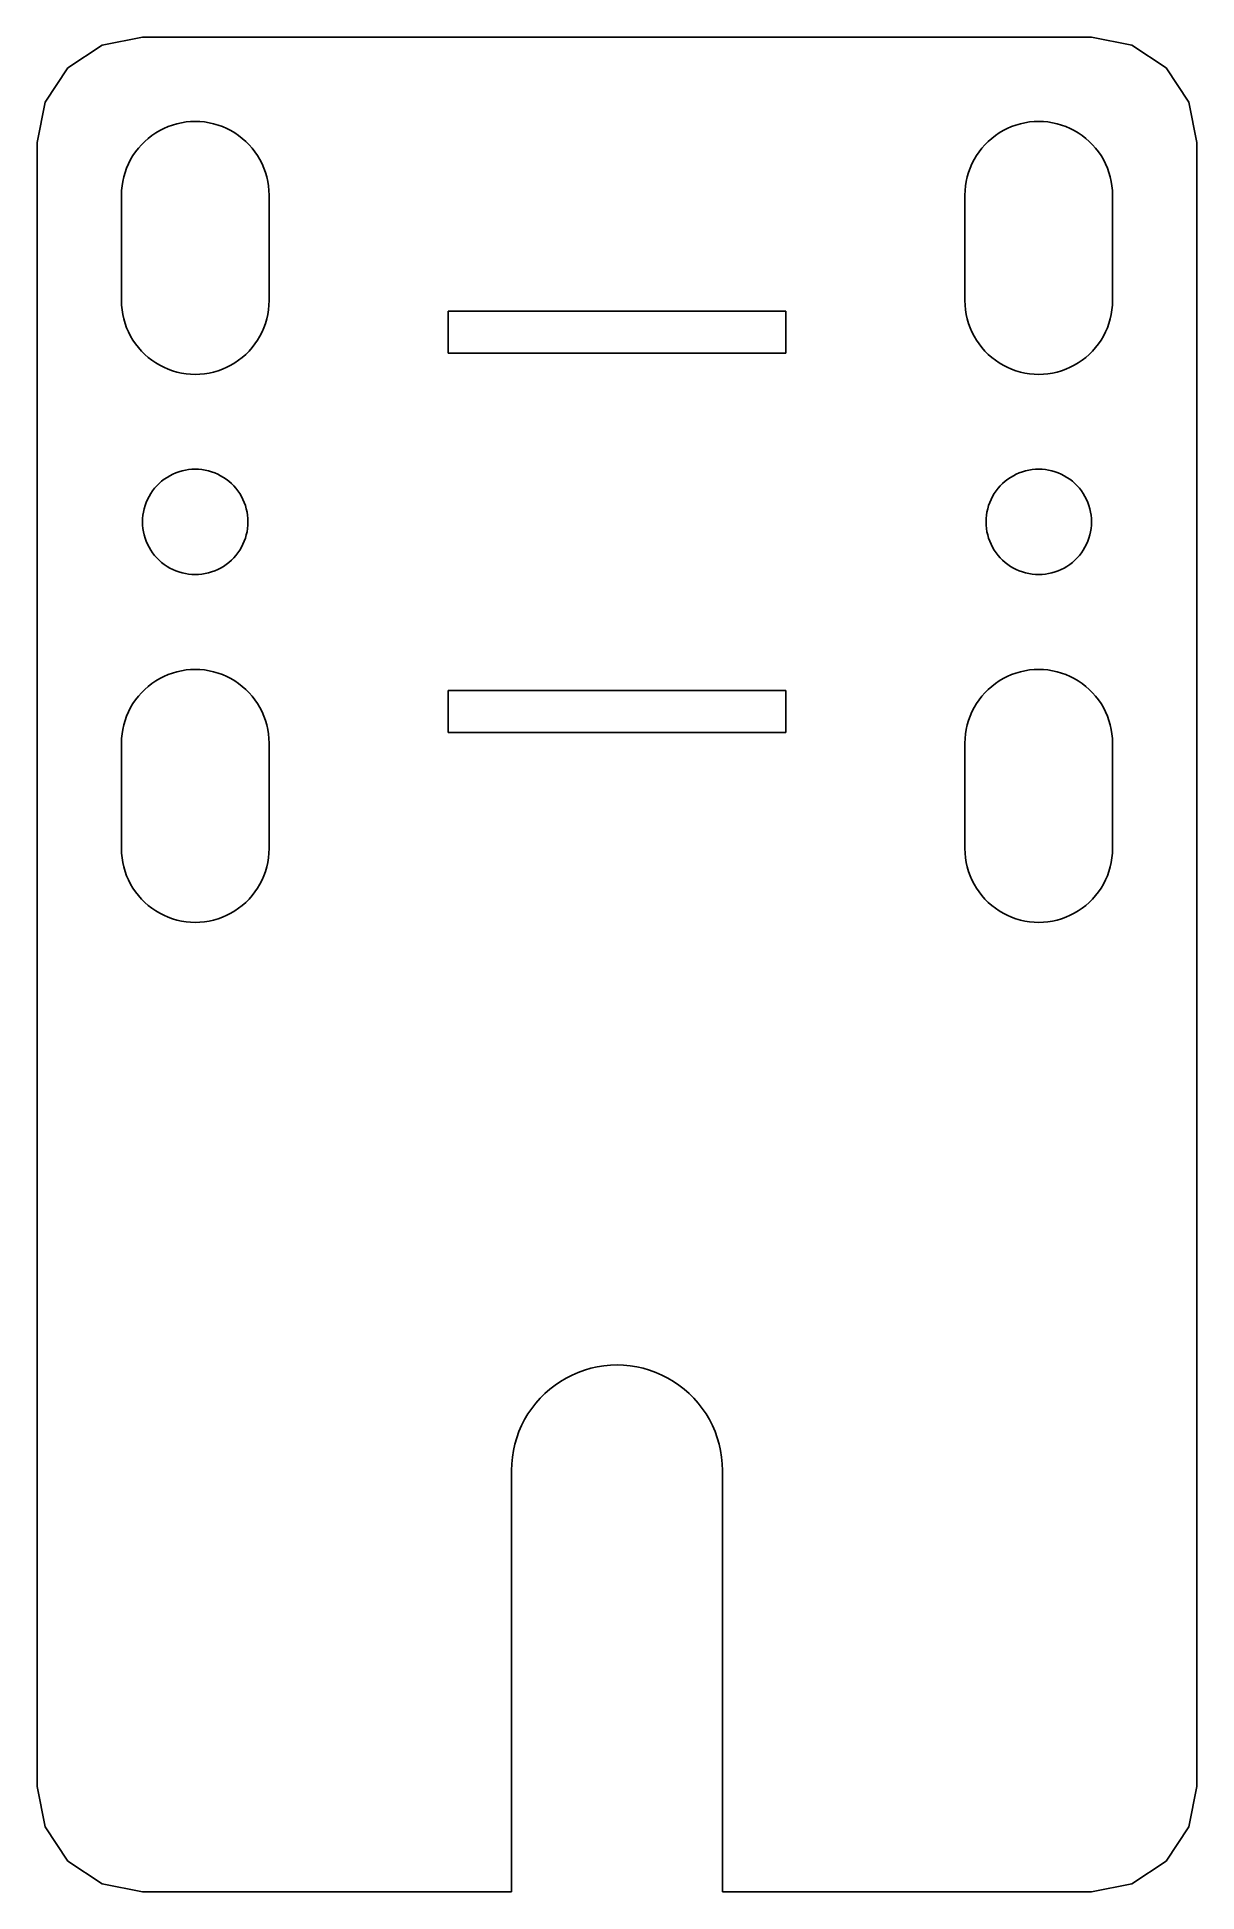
# Model space of a CAD drawing. Header units: metres. Extents: x -27.5 to 27.5, y -44 to 44.
import ezdxf

# ---------------------------------------------------------------- set-up
doc = ezdxf.new("R2010")
doc.units = ezdxf.units.M

msp = doc.modelspace()

# ---------------------------------------------------------------- linework, layer by layer
for p, q in [((-22.5, 44), (-24.4134, 43.6194)), ((22.5, 44), (-22.5, 44)), ((24.4134, 43.6194), (22.5, 44)), ((-24.4134, 43.6194), (-26.0355, 42.5355)), ((26.0355, 42.5355), (24.4134, 43.6194)), ((-26.0355, 42.5355), (-27.1194, 40.9134)), ((27.1194, 40.9134), (26.0355, 42.5355)), ((-27.1194, 40.9134), (-27.5, 39)), ((27.5, 39), (27.1194, 40.9134)), ((-21.6861, 39.5671), (-21.4902, 39.6669)), ((-21.4902, 39.6669), (-21.2884, 39.7542)), ((-21.2884, 39.7542), (-21.0816, 39.8287)), ((-21.0816, 39.8287), (-20.8704, 39.89)), ((-20.8704, 39.89), (-20.6558, 39.938)), ((-20.6558, 39.938), (-20.4387, 39.9724)), ((-20.4387, 39.9724), (-20.2198, 39.9931)), ((-20.2198, 39.9931), (-20, 40)), ((-20, 40), (-19.7802, 39.9931)), ((-19.7802, 39.9931), (-19.5613, 39.9724)), ((-19.5613, 39.9724), (-19.3442, 39.938)), ((-19.3442, 39.938), (-19.1296, 39.89)), ((-19.1296, 39.89), (-18.9184, 39.8287)), ((-18.9184, 39.8287), (-18.7116, 39.7542)), ((-18.7116, 39.7542), (-18.5098, 39.6669)), ((-18.5098, 39.6669), (-18.3139, 39.5671)), ((18.3139, 39.5671), (18.5098, 39.6669)), ((18.5098, 39.6669), (18.7116, 39.7542)), ((18.7116, 39.7542), (18.9184, 39.8287)), ((18.9184, 39.8287), (19.1296, 39.89)), ((19.1296, 39.89), (19.3442, 39.938)), ((19.3442, 39.938), (19.5613, 39.9724)), ((19.5613, 39.9724), (19.7802, 39.9931)), ((19.7802, 39.9931), (20, 40)), ((20, 40), (20.2198, 39.9931)), ((20.2198, 39.9931), (20.4387, 39.9724)), ((20.4387, 39.9724), (20.6558, 39.938)), ((20.6558, 39.938), (20.8704, 39.89)), ((20.8704, 39.89), (21.0816, 39.8287)), ((21.0816, 39.8287), (21.2884, 39.7542)), ((21.2884, 39.7542), (21.4902, 39.6669)), ((21.4902, 39.6669), (21.6861, 39.5671)), ((-27.5, 39), (-27.5, -39)), ((-22.8316, 38.5572), (-22.6968, 38.731)), ((-22.6968, 38.731), (-22.5514, 38.8959)), ((-22.5514, 38.8959), (-22.3959, 39.0514)), ((-22.3959, 39.0514), (-22.231, 39.1968)), ((-22.231, 39.1968), (-22.0572, 39.3316)), ((-22.0572, 39.3316), (-21.8754, 39.4551)), ((-21.8754, 39.4551), (-21.6861, 39.5671)), ((-18.3139, 39.5671), (-18.1246, 39.4551)), ((-18.1246, 39.4551), (-17.9427, 39.3316)), ((-17.9427, 39.3316), (-17.769, 39.1968)), ((-17.769, 39.1968), (-17.6041, 39.0514)), ((-17.6041, 39.0514), (-17.4486, 38.8959)), ((-17.4486, 38.8959), (-17.3032, 38.731)), ((-17.3032, 38.731), (-17.1684, 38.5572)), ((17.1684, 38.5572), (17.3032, 38.731)), ((17.3032, 38.731), (17.4486, 38.8959)), ((17.4486, 38.8959), (17.6041, 39.0514)), ((17.6041, 39.0514), (17.769, 39.1968)), ((17.769, 39.1968), (17.9427, 39.3316)), ((17.9427, 39.3316), (18.1246, 39.4551)), ((18.1246, 39.4551), (18.3139, 39.5671)), ((21.6861, 39.5671), (21.8754, 39.4551)), ((21.8754, 39.4551), (22.0572, 39.3316)), ((22.0572, 39.3316), (22.231, 39.1968)), ((22.231, 39.1968), (22.3959, 39.0514)), ((22.3959, 39.0514), (22.5514, 38.8959)), ((22.5514, 38.8959), (22.6968, 38.731)), ((22.6968, 38.731), (22.8316, 38.5572)), ((27.5, -39), (27.5, 39)), ((-23.2542, 37.7884), (-23.1669, 37.9902)), ((-23.1669, 37.9902), (-23.0671, 38.1861)), ((-23.0671, 38.1861), (-22.9551, 38.3754)), ((-22.9551, 38.3754), (-22.8316, 38.5572)), ((-17.1684, 38.5572), (-17.0448, 38.3754)), ((-17.0448, 38.3754), (-16.9329, 38.1861)), ((-16.9329, 38.1861), (-16.8331, 37.9902)), ((-16.8331, 37.9902), (-16.7458, 37.7884)), ((16.7458, 37.7884), (16.8331, 37.9902)), ((16.8331, 37.9902), (16.9329, 38.1861)), ((16.9329, 38.1861), (17.0448, 38.3754)), ((17.0448, 38.3754), (17.1684, 38.5572)), ((22.8316, 38.5572), (22.9551, 38.3754)), ((22.9551, 38.3754), (23.0671, 38.1861)), ((23.0671, 38.1861), (23.1669, 37.9902)), ((23.1669, 37.9902), (23.2542, 37.7884)), ((-23.4724, 36.9387), (-23.438, 37.1558)), ((-23.438, 37.1558), (-23.39, 37.3704)), ((-23.39, 37.3704), (-23.3287, 37.5816)), ((-23.3287, 37.5816), (-23.2542, 37.7884)), ((-16.7458, 37.7884), (-16.6713, 37.5816)), ((-16.6713, 37.5816), (-16.61, 37.3704)), ((-16.61, 37.3704), (-16.562, 37.1558)), ((-16.562, 37.1558), (-16.5276, 36.9387)), ((16.5276, 36.9387), (16.562, 37.1558)), ((16.562, 37.1558), (16.61, 37.3704)), ((16.61, 37.3704), (16.6713, 37.5816)), ((16.6713, 37.5816), (16.7458, 37.7884)), ((23.2542, 37.7884), (23.3287, 37.5816)), ((23.3287, 37.5816), (23.39, 37.3704)), ((23.39, 37.3704), (23.438, 37.1558)), ((23.438, 37.1558), (23.4724, 36.9387)), ((-23.5, 36.5), (-23.4931, 36.7198)), ((-23.5, 31.5), (-23.5, 36.5)), ((-23.4931, 36.7198), (-23.4724, 36.9387)), ((-16.5276, 36.9387), (-16.5069, 36.7198)), ((-16.5069, 36.7198), (-16.5, 36.5)), ((-16.5, 36.5), (-16.5, 31.5)), ((16.5, 36.5), (16.5069, 36.7198)), ((16.5, 31.5), (16.5, 36.5)), ((16.5069, 36.7198), (16.5276, 36.9387)), ((23.4724, 36.9387), (23.4931, 36.7198)), ((23.4931, 36.7198), (23.5, 36.5)), ((23.5, 36.5), (23.5, 31.5)), ((-23.4931, 31.2802), (-23.5, 31.5)), ((-23.4724, 31.0613), (-23.4931, 31.2802)), ((-23.438, 30.8442), (-23.4724, 31.0613)), ((-23.39, 30.6296), (-23.438, 30.8442)), ((-16.562, 30.8442), (-16.61, 30.6296)), ((-16.5276, 31.0613), (-16.562, 30.8442)), ((-16.5069, 31.2802), (-16.5276, 31.0613)), ((-16.5, 31.5), (-16.5069, 31.2802)), ((-8, 29), (-8, 31)), ((-8, 31), (8, 31)), ((8, 31), (8, 29)), ((16.5069, 31.2802), (16.5, 31.5)), ((16.5276, 31.0613), (16.5069, 31.2802)), ((16.562, 30.8442), (16.5276, 31.0613)), ((16.61, 30.6296), (16.562, 30.8442)), ((23.438, 30.8442), (23.39, 30.6296)), ((23.4724, 31.0613), (23.438, 30.8442)), ((23.4931, 31.2802), (23.4724, 31.0613)), ((23.5, 31.5), (23.4931, 31.2802)), ((-23.3287, 30.4184), (-23.39, 30.6296)), ((-23.2542, 30.2116), (-23.3287, 30.4184)), ((-23.1669, 30.0098), (-23.2542, 30.2116)), ((-23.0671, 29.8139), (-23.1669, 30.0098)), ((-16.8331, 30.0098), (-16.9329, 29.8139)), ((-16.7458, 30.2116), (-16.8331, 30.0098)), ((-16.6713, 30.4184), (-16.7458, 30.2116)), ((-16.61, 30.6296), (-16.6713, 30.4184)), ((16.6713, 30.4184), (16.61, 30.6296)), ((16.7458, 30.2116), (16.6713, 30.4184)), ((16.8331, 30.0098), (16.7458, 30.2116)), ((16.9329, 29.8139), (16.8331, 30.0098)), ((23.1669, 30.0098), (23.0671, 29.8139)), ((23.2542, 30.2116), (23.1669, 30.0098)), ((23.3287, 30.4184), (23.2542, 30.2116)), ((23.39, 30.6296), (23.3287, 30.4184)), ((-22.9551, 29.6246), (-23.0671, 29.8139)), ((-22.8316, 29.4427), (-22.9551, 29.6246)), ((-22.6968, 29.269), (-22.8316, 29.4427)), ((-22.5514, 29.1041), (-22.6968, 29.269)), ((-22.3959, 28.9486), (-22.5514, 29.1041)), ((-17.4486, 29.1041), (-17.6041, 28.9486)), ((-17.3032, 29.269), (-17.4486, 29.1041)), ((-17.1684, 29.4427), (-17.3032, 29.269)), ((-17.0448, 29.6246), (-17.1684, 29.4427)), ((-16.9329, 29.8139), (-17.0448, 29.6246)), ((17.0448, 29.6246), (16.9329, 29.8139)), ((17.1684, 29.4427), (17.0448, 29.6246)), ((17.3032, 29.269), (17.1684, 29.4427)), ((17.4486, 29.1041), (17.3032, 29.269)), ((17.6041, 28.9486), (17.4486, 29.1041)), ((22.5514, 29.1041), (22.3959, 28.9486)), ((22.6968, 29.269), (22.5514, 29.1041)), ((22.8316, 29.4427), (22.6968, 29.269)), ((22.9551, 29.6246), (22.8316, 29.4427)), ((23.0671, 29.8139), (22.9551, 29.6246)), ((-22.231, 28.8032), (-22.3959, 28.9486)), ((-22.0572, 28.6684), (-22.231, 28.8032)), ((-21.8754, 28.5448), (-22.0572, 28.6684)), ((-21.6861, 28.4329), (-21.8754, 28.5448)), ((-21.4902, 28.3331), (-21.6861, 28.4329)), ((-21.2884, 28.2458), (-21.4902, 28.3331)), ((-21.0816, 28.1713), (-21.2884, 28.2458)), ((-20.8704, 28.11), (-21.0816, 28.1713)), ((-18.9184, 28.1713), (-19.1296, 28.11)), ((-18.7116, 28.2458), (-18.9184, 28.1713)), ((-18.5098, 28.3331), (-18.7116, 28.2458)), ((-18.3139, 28.4329), (-18.5098, 28.3331)), ((-18.1246, 28.5448), (-18.3139, 28.4329)), ((-17.9427, 28.6684), (-18.1246, 28.5448)), ((-17.769, 28.8032), (-17.9427, 28.6684)), ((-17.6041, 28.9486), (-17.769, 28.8032)), ((8, 29), (-8, 29)), ((17.769, 28.8032), (17.6041, 28.9486)), ((17.9427, 28.6684), (17.769, 28.8032)), ((18.1246, 28.5448), (17.9427, 28.6684)), ((18.3139, 28.4329), (18.1246, 28.5448)), ((18.5098, 28.3331), (18.3139, 28.4329)), ((18.7116, 28.2458), (18.5098, 28.3331)), ((18.9184, 28.1713), (18.7116, 28.2458)), ((19.1296, 28.11), (18.9184, 28.1713)), ((21.0816, 28.1713), (20.8704, 28.11)), ((21.2884, 28.2458), (21.0816, 28.1713)), ((21.4902, 28.3331), (21.2884, 28.2458)), ((21.6861, 28.4329), (21.4902, 28.3331)), ((21.8754, 28.5448), (21.6861, 28.4329)), ((22.0572, 28.6684), (21.8754, 28.5448)), ((22.231, 28.8032), (22.0572, 28.6684)), ((22.3959, 28.9486), (22.231, 28.8032)), ((-20.6558, 28.062), (-20.8704, 28.11)), ((-20.4387, 28.0276), (-20.6558, 28.062)), ((-20.2198, 28.0069), (-20.4387, 28.0276)), ((-20, 28), (-20.2198, 28.0069)), ((-19.7802, 28.0069), (-20, 28)), ((-19.5613, 28.0276), (-19.7802, 28.0069)), ((-19.3442, 28.062), (-19.5613, 28.0276)), ((-19.1296, 28.11), (-19.3442, 28.062)), ((19.3442, 28.062), (19.1296, 28.11)), ((19.5613, 28.0276), (19.3442, 28.062)), ((19.7802, 28.0069), (19.5613, 28.0276)), ((20, 28), (19.7802, 28.0069)), ((20.2198, 28.0069), (20, 28)), ((20.4387, 28.0276), (20.2198, 28.0069)), ((20.6558, 28.062), (20.4387, 28.0276)), ((20.8704, 28.11), (20.6558, 28.062)), ((-21.7114, 22.8224), (-21.5936, 22.9263)), ((-21.5936, 22.9263), (-21.4695, 23.0225)), ((-21.4695, 23.0225), (-21.3396, 23.1108)), ((-21.3396, 23.1108), (-21.2044, 23.1908)), ((-21.2044, 23.1908), (-21.0644, 23.2621)), ((-21.0644, 23.2621), (-20.9203, 23.3244)), ((-20.9203, 23.3244), (-20.7725, 23.3776)), ((-20.7725, 23.3776), (-20.6217, 23.4214)), ((-20.6217, 23.4214), (-20.4684, 23.4557)), ((-20.4684, 23.4557), (-20.3133, 23.4803)), ((-20.3133, 23.4803), (-20.157, 23.4951)), ((-20.157, 23.4951), (-20, 23.5)), ((-20, 23.5), (-19.843, 23.4951)), ((-19.843, 23.4951), (-19.6867, 23.4803)), ((-19.6867, 23.4803), (-19.5315, 23.4557)), ((-19.5315, 23.4557), (-19.3783, 23.4214)), ((-19.3783, 23.4214), (-19.2274, 23.3776)), ((-19.2274, 23.3776), (-19.0797, 23.3244)), ((-19.0797, 23.3244), (-18.9355, 23.2621)), ((-18.9355, 23.2621), (-18.7956, 23.1908)), ((-18.7956, 23.1908), (-18.6604, 23.1108)), ((-18.6604, 23.1108), (-18.5305, 23.0225)), ((-18.5305, 23.0225), (-18.4064, 22.9263)), ((-18.4064, 22.9263), (-18.2886, 22.8224)), ((18.2886, 22.8224), (18.4064, 22.9263)), ((18.4064, 22.9263), (18.5305, 23.0225)), ((18.5305, 23.0225), (18.6604, 23.1108)), ((18.6604, 23.1108), (18.7956, 23.1908)), ((18.7956, 23.1908), (18.9355, 23.2621)), ((18.9355, 23.2621), (19.0797, 23.3244)), ((19.0797, 23.3244), (19.2274, 23.3776)), ((19.2274, 23.3776), (19.3783, 23.4214)), ((19.3783, 23.4214), (19.5315, 23.4557)), ((19.5315, 23.4557), (19.6867, 23.4803)), ((19.6867, 23.4803), (19.843, 23.4951)), ((19.843, 23.4951), (20, 23.5)), ((20, 23.5), (20.157, 23.4951)), ((20.157, 23.4951), (20.3133, 23.4803)), ((20.3133, 23.4803), (20.4684, 23.4557)), ((20.4684, 23.4557), (20.6217, 23.4214)), ((20.6217, 23.4214), (20.7725, 23.3776)), ((20.7725, 23.3776), (20.9203, 23.3244)), ((20.9203, 23.3244), (21.0644, 23.2621)), ((21.0644, 23.2621), (21.2044, 23.1908)), ((21.2044, 23.1908), (21.3396, 23.1108)), ((21.3396, 23.1108), (21.4695, 23.0225)), ((21.4695, 23.0225), (21.5936, 22.9263)), ((21.5936, 22.9263), (21.7114, 22.8224)), ((-22.3244, 21.9203), (-22.2621, 22.0644)), ((-22.2621, 22.0644), (-22.1908, 22.2044)), ((-22.1908, 22.2044), (-22.1108, 22.3396)), ((-22.1108, 22.3396), (-22.0225, 22.4695)), ((-22.0225, 22.4695), (-21.9263, 22.5936)), ((-21.9263, 22.5936), (-21.8224, 22.7114)), ((-21.8224, 22.7114), (-21.7114, 22.8224)), ((-18.2886, 22.8224), (-18.1776, 22.7114)), ((-18.1776, 22.7114), (-18.0737, 22.5936)), ((-18.0737, 22.5936), (-17.9774, 22.4695)), ((-17.9774, 22.4695), (-17.8892, 22.3396)), ((-17.8892, 22.3396), (-17.8092, 22.2044)), ((-17.8092, 22.2044), (-17.7379, 22.0644)), ((-17.7379, 22.0644), (-17.6756, 21.9203)), ((17.6756, 21.9203), (17.7379, 22.0644)), ((17.7379, 22.0644), (17.8092, 22.2044)), ((17.8092, 22.2044), (17.8892, 22.3396)), ((17.8892, 22.3396), (17.9774, 22.4695)), ((17.9774, 22.4695), (18.0737, 22.5936)), ((18.0737, 22.5936), (18.1776, 22.7114)), ((18.1776, 22.7114), (18.2886, 22.8224)), ((21.7114, 22.8224), (21.8224, 22.7114)), ((21.8224, 22.7114), (21.9263, 22.5936)), ((21.9263, 22.5936), (22.0225, 22.4695)), ((22.0225, 22.4695), (22.1108, 22.3396)), ((22.1108, 22.3396), (22.1908, 22.2044)), ((22.1908, 22.2044), (22.2621, 22.0644)), ((22.2621, 22.0644), (22.3244, 21.9203)), ((-22.5, 21), (-22.4951, 21.157)), ((-22.4951, 21.157), (-22.4803, 21.3133)), ((-22.4803, 21.3133), (-22.4557, 21.4684)), ((-22.4557, 21.4684), (-22.4214, 21.6217)), ((-22.4214, 21.6217), (-22.3776, 21.7725)), ((-22.3776, 21.7725), (-22.3244, 21.9203)), ((-17.6756, 21.9203), (-17.6223, 21.7725)), ((-17.6223, 21.7725), (-17.5785, 21.6217)), ((-17.5785, 21.6217), (-17.5443, 21.4684)), ((-17.5443, 21.4684), (-17.5197, 21.3133)), ((-17.5197, 21.3133), (-17.5049, 21.157)), ((-17.5049, 21.157), (-17.5, 21)), ((17.5, 21), (17.5049, 21.157)), ((17.5049, 21.157), (17.5197, 21.3133)), ((17.5197, 21.3133), (17.5443, 21.4684)), ((17.5443, 21.4684), (17.5785, 21.6217)), ((17.5785, 21.6217), (17.6223, 21.7725)), ((17.6223, 21.7725), (17.6756, 21.9203)), ((22.3244, 21.9203), (22.3776, 21.7725)), ((22.3776, 21.7725), (22.4214, 21.6217)), ((22.4214, 21.6217), (22.4557, 21.4684)), ((22.4557, 21.4684), (22.4803, 21.3133)), ((22.4803, 21.3133), (22.4951, 21.157)), ((22.4951, 21.157), (22.5, 21)), ((-22.4951, 20.843), (-22.5, 21)), ((-22.4803, 20.6867), (-22.4951, 20.843)), ((-22.4557, 20.5315), (-22.4803, 20.6867)), ((-22.4214, 20.3783), (-22.4557, 20.5315)), ((-22.3776, 20.2274), (-22.4214, 20.3783)), ((-17.5785, 20.3783), (-17.6223, 20.2274)), ((-17.5443, 20.5315), (-17.5785, 20.3783)), ((-17.5197, 20.6867), (-17.5443, 20.5315)), ((-17.5049, 20.843), (-17.5197, 20.6867)), ((-17.5, 21), (-17.5049, 20.843)), ((17.5049, 20.843), (17.5, 21)), ((17.5197, 20.6867), (17.5049, 20.843)), ((17.5443, 20.5315), (17.5197, 20.6867)), ((17.5785, 20.3783), (17.5443, 20.5315)), ((17.6223, 20.2274), (17.5785, 20.3783)), ((22.4214, 20.3783), (22.3776, 20.2274)), ((22.4557, 20.5315), (22.4214, 20.3783)), ((22.4803, 20.6867), (22.4557, 20.5315)), ((22.4951, 20.843), (22.4803, 20.6867)), ((22.5, 21), (22.4951, 20.843)), ((-22.3244, 20.0797), (-22.3776, 20.2274)), ((-22.2621, 19.9355), (-22.3244, 20.0797)), ((-22.1908, 19.7956), (-22.2621, 19.9355)), ((-22.1108, 19.6604), (-22.1908, 19.7956)), ((-22.0225, 19.5305), (-22.1108, 19.6604)), ((-21.9263, 19.4064), (-22.0225, 19.5305)), ((-21.8224, 19.2886), (-21.9263, 19.4064)), ((-18.0737, 19.4064), (-18.1776, 19.2886)), ((-17.9774, 19.5305), (-18.0737, 19.4064)), ((-17.8892, 19.6604), (-17.9774, 19.5305)), ((-17.8092, 19.7956), (-17.8892, 19.6604)), ((-17.7379, 19.9355), (-17.8092, 19.7956)), ((-17.6756, 20.0797), (-17.7379, 19.9355)), ((-17.6223, 20.2274), (-17.6756, 20.0797)), ((17.6756, 20.0797), (17.6223, 20.2274)), ((17.7379, 19.9355), (17.6756, 20.0797)), ((17.8092, 19.7956), (17.7379, 19.9355)), ((17.8892, 19.6604), (17.8092, 19.7956)), ((17.9774, 19.5305), (17.8892, 19.6604)), ((18.0737, 19.4064), (17.9774, 19.5305)), ((18.1776, 19.2886), (18.0737, 19.4064)), ((21.9263, 19.4064), (21.8224, 19.2886)), ((22.0225, 19.5305), (21.9263, 19.4064)), ((22.1108, 19.6604), (22.0225, 19.5305)), ((22.1908, 19.7956), (22.1108, 19.6604)), ((22.2621, 19.9355), (22.1908, 19.7956)), ((22.3244, 20.0797), (22.2621, 19.9355)), ((22.3776, 20.2274), (22.3244, 20.0797)), ((-21.7114, 19.1776), (-21.8224, 19.2886)), ((-21.5936, 19.0737), (-21.7114, 19.1776)), ((-21.4695, 18.9774), (-21.5936, 19.0737)), ((-21.3396, 18.8892), (-21.4695, 18.9774)), ((-21.2044, 18.8092), (-21.3396, 18.8892)), ((-21.0644, 18.7379), (-21.2044, 18.8092)), ((-20.9203, 18.6756), (-21.0644, 18.7379)), ((-20.7725, 18.6223), (-20.9203, 18.6756)), ((-20.6217, 18.5785), (-20.7725, 18.6223)), ((-20.4684, 18.5443), (-20.6217, 18.5785)), ((-20.3133, 18.5197), (-20.4684, 18.5443)), ((-20.157, 18.5049), (-20.3133, 18.5197)), ((-20, 18.5), (-20.157, 18.5049)), ((-19.843, 18.5049), (-20, 18.5)), ((-19.6867, 18.5197), (-19.843, 18.5049)), ((-19.5315, 18.5443), (-19.6867, 18.5197)), ((-19.3783, 18.5785), (-19.5315, 18.5443)), ((-19.2274, 18.6223), (-19.3783, 18.5785)), ((-19.0797, 18.6756), (-19.2274, 18.6223)), ((-18.9355, 18.7379), (-19.0797, 18.6756)), ((-18.7956, 18.8092), (-18.9355, 18.7379)), ((-18.6604, 18.8892), (-18.7956, 18.8092)), ((-18.5305, 18.9774), (-18.6604, 18.8892)), ((-18.4064, 19.0737), (-18.5305, 18.9774)), ((-18.2886, 19.1776), (-18.4064, 19.0737)), ((-18.1776, 19.2886), (-18.2886, 19.1776)), ((18.2886, 19.1776), (18.1776, 19.2886)), ((18.4064, 19.0737), (18.2886, 19.1776)), ((18.5305, 18.9774), (18.4064, 19.0737)), ((18.6604, 18.8892), (18.5305, 18.9774)), ((18.7956, 18.8092), (18.6604, 18.8892)), ((18.9355, 18.7379), (18.7956, 18.8092)), ((19.0797, 18.6756), (18.9355, 18.7379)), ((19.2274, 18.6223), (19.0797, 18.6756)), ((19.3783, 18.5785), (19.2274, 18.6223)), ((19.5315, 18.5443), (19.3783, 18.5785)), ((19.6867, 18.5197), (19.5315, 18.5443)), ((19.843, 18.5049), (19.6867, 18.5197)), ((20, 18.5), (19.843, 18.5049)), ((20.157, 18.5049), (20, 18.5)), ((20.3133, 18.5197), (20.157, 18.5049)), ((20.4684, 18.5443), (20.3133, 18.5197)), ((20.6217, 18.5785), (20.4684, 18.5443)), ((20.7725, 18.6223), (20.6217, 18.5785)), ((20.9203, 18.6756), (20.7725, 18.6223)), ((21.0644, 18.7379), (20.9203, 18.6756)), ((21.2044, 18.8092), (21.0644, 18.7379)), ((21.3396, 18.8892), (21.2044, 18.8092)), ((21.4695, 18.9774), (21.3396, 18.8892)), ((21.5936, 19.0737), (21.4695, 18.9774)), ((21.7114, 19.1776), (21.5936, 19.0737)), ((21.8224, 19.2886), (21.7114, 19.1776)), ((-22.231, 13.1968), (-22.0572, 13.3316)), ((-22.0572, 13.3316), (-21.8754, 13.4551)), ((-21.8754, 13.4551), (-21.6861, 13.5671)), ((-21.6861, 13.5671), (-21.4902, 13.6669)), ((-21.4902, 13.6669), (-21.2884, 13.7542)), ((-21.2884, 13.7542), (-21.0816, 13.8287)), ((-21.0816, 13.8287), (-20.8704, 13.89)), ((-20.8704, 13.89), (-20.6558, 13.938)), ((-20.6558, 13.938), (-20.4387, 13.9724)), ((-20.4387, 13.9724), (-20.2198, 13.9931)), ((-20.2198, 13.9931), (-20, 14)), ((-20, 14), (-19.7802, 13.9931)), ((-19.7802, 13.9931), (-19.5613, 13.9724)), ((-19.5613, 13.9724), (-19.3442, 13.938)), ((-19.3442, 13.938), (-19.1296, 13.89)), ((-19.1296, 13.89), (-18.9184, 13.8287)), ((-18.9184, 13.8287), (-18.7116, 13.7542)), ((-18.7116, 13.7542), (-18.5098, 13.6669)), ((-18.5098, 13.6669), (-18.3139, 13.5671)), ((-18.3139, 13.5671), (-18.1246, 13.4551)), ((-18.1246, 13.4551), (-17.9427, 13.3316)), ((-17.9427, 13.3316), (-17.769, 13.1968)), ((17.769, 13.1968), (17.9427, 13.3316)), ((17.9427, 13.3316), (18.1246, 13.4551)), ((18.1246, 13.4551), (18.3139, 13.5671)), ((18.3139, 13.5671), (18.5098, 13.6669)), ((18.5098, 13.6669), (18.7116, 13.7542)), ((18.7116, 13.7542), (18.9184, 13.8287)), ((18.9184, 13.8287), (19.1296, 13.89)), ((19.1296, 13.89), (19.3442, 13.938)), ((19.3442, 13.938), (19.5613, 13.9724)), ((19.5613, 13.9724), (19.7802, 13.9931)), ((19.7802, 13.9931), (20, 14)), ((20, 14), (20.2198, 13.9931)), ((20.2198, 13.9931), (20.4387, 13.9724)), ((20.4387, 13.9724), (20.6558, 13.938)), ((20.6558, 13.938), (20.8704, 13.89)), ((20.8704, 13.89), (21.0816, 13.8287)), ((21.0816, 13.8287), (21.2884, 13.7542)), ((21.2884, 13.7542), (21.4902, 13.6669)), ((21.4902, 13.6669), (21.6861, 13.5671)), ((21.6861, 13.5671), (21.8754, 13.4551)), ((21.8754, 13.4551), (22.0572, 13.3316)), ((22.0572, 13.3316), (22.231, 13.1968)), ((-23.0671, 12.1861), (-22.9551, 12.3754)), ((-22.9551, 12.3754), (-22.8316, 12.5572)), ((-22.8316, 12.5572), (-22.6968, 12.731)), ((-22.6968, 12.731), (-22.5514, 12.8959)), ((-22.5514, 12.8959), (-22.3959, 13.0514)), ((-22.3959, 13.0514), (-22.231, 13.1968)), ((-17.769, 13.1968), (-17.6041, 13.0514)), ((-17.6041, 13.0514), (-17.4486, 12.8959)), ((-17.4486, 12.8959), (-17.3032, 12.731)), ((-17.3032, 12.731), (-17.1684, 12.5572)), ((-17.1684, 12.5572), (-17.0448, 12.3754)), ((-17.0448, 12.3754), (-16.9329, 12.1861)), ((-8, 11), (-8, 13)), ((-8, 13), (8, 13)), ((8, 13), (8, 11)), ((16.9329, 12.1861), (17.0448, 12.3754)), ((17.0448, 12.3754), (17.1684, 12.5572)), ((17.1684, 12.5572), (17.3032, 12.731)), ((17.3032, 12.731), (17.4486, 12.8959)), ((17.4486, 12.8959), (17.6041, 13.0514)), ((17.6041, 13.0514), (17.769, 13.1968)), ((22.231, 13.1968), (22.3959, 13.0514)), ((22.3959, 13.0514), (22.5514, 12.8959)), ((22.5514, 12.8959), (22.6968, 12.731)), ((22.6968, 12.731), (22.8316, 12.5572)), ((22.8316, 12.5572), (22.9551, 12.3754)), ((22.9551, 12.3754), (23.0671, 12.1861)), ((-23.39, 11.3704), (-23.3287, 11.5816)), ((-23.3287, 11.5816), (-23.2542, 11.7884)), ((-23.2542, 11.7884), (-23.1669, 11.9902)), ((-23.1669, 11.9902), (-23.0671, 12.1861)), ((-16.9329, 12.1861), (-16.8331, 11.9902)), ((-16.8331, 11.9902), (-16.7458, 11.7884)), ((-16.7458, 11.7884), (-16.6713, 11.5816)), ((-16.6713, 11.5816), (-16.61, 11.3704)), ((16.61, 11.3704), (16.6713, 11.5816)), ((16.6713, 11.5816), (16.7458, 11.7884)), ((16.7458, 11.7884), (16.8331, 11.9902)), ((16.8331, 11.9902), (16.9329, 12.1861)), ((23.0671, 12.1861), (23.1669, 11.9902)), ((23.1669, 11.9902), (23.2542, 11.7884)), ((23.2542, 11.7884), (23.3287, 11.5816)), ((23.3287, 11.5816), (23.39, 11.3704)), ((-23.5, 10.5), (-23.4931, 10.7198)), ((-23.4931, 10.7198), (-23.4724, 10.9387)), ((-23.4724, 10.9387), (-23.438, 11.1558)), ((-23.438, 11.1558), (-23.39, 11.3704)), ((-16.61, 11.3704), (-16.562, 11.1558)), ((-16.562, 11.1558), (-16.5276, 10.9387)), ((-16.5276, 10.9387), (-16.5069, 10.7198)), ((-16.5069, 10.7198), (-16.5, 10.5)), ((8, 11), (-8, 11)), ((16.5, 10.5), (16.5069, 10.7198)), ((16.5069, 10.7198), (16.5276, 10.9387)), ((16.5276, 10.9387), (16.562, 11.1558)), ((16.562, 11.1558), (16.61, 11.3704)), ((23.39, 11.3704), (23.438, 11.1558)), ((23.438, 11.1558), (23.4724, 10.9387)), ((23.4724, 10.9387), (23.4931, 10.7198)), ((23.4931, 10.7198), (23.5, 10.5)), ((-23.5, 5.5), (-23.5, 10.5)), ((-16.5, 10.5), (-16.5, 5.5)), ((16.5, 5.5), (16.5, 10.5)), ((23.5, 10.5), (23.5, 5.5)), ((-23.4931, 5.28023), (-23.5, 5.5)), ((-23.4724, 5.06133), (-23.4931, 5.28023)), ((-16.5069, 5.28023), (-16.5276, 5.06133)), ((-16.5, 5.5), (-16.5069, 5.28023)), ((16.5069, 5.28023), (16.5, 5.5)), ((16.5276, 5.06133), (16.5069, 5.28023)), ((23.4931, 5.28023), (23.4724, 5.06133)), ((23.5, 5.5), (23.4931, 5.28023)), ((-23.438, 4.84416), (-23.4724, 5.06133)), ((-23.39, 4.62958), (-23.438, 4.84416)), ((-23.3287, 4.41843), (-23.39, 4.62958)), ((-23.2542, 4.21156), (-23.3287, 4.41843)), ((-16.6713, 4.41843), (-16.7458, 4.21156)), ((-16.61, 4.62958), (-16.6713, 4.41843)), ((-16.562, 4.84416), (-16.61, 4.62958)), ((-16.5276, 5.06133), (-16.562, 4.84416)), ((16.562, 4.84416), (16.5276, 5.06133)), ((16.61, 4.62958), (16.562, 4.84416)), ((16.6713, 4.41843), (16.61, 4.62958)), ((16.7458, 4.21156), (16.6713, 4.41843)), ((23.3287, 4.41843), (23.2542, 4.21156)), ((23.39, 4.62958), (23.3287, 4.41843)), ((23.438, 4.84416), (23.39, 4.62958)), ((23.4724, 5.06133), (23.438, 4.84416)), ((-23.1669, 4.00977), (-23.2542, 4.21156)), ((-23.0671, 3.81386), (-23.1669, 4.00977)), ((-22.9551, 3.6246), (-23.0671, 3.81386)), ((-22.8316, 3.44275), (-22.9551, 3.6246)), ((-17.0448, 3.6246), (-17.1684, 3.44275)), ((-16.9329, 3.81386), (-17.0448, 3.6246)), ((-16.8331, 4.00977), (-16.9329, 3.81386)), ((-16.7458, 4.21156), (-16.8331, 4.00977)), ((16.8331, 4.00977), (16.7458, 4.21156)), ((16.9329, 3.81386), (16.8331, 4.00977)), ((17.0448, 3.6246), (16.9329, 3.81386)), ((17.1684, 3.44275), (17.0448, 3.6246)), ((22.9551, 3.6246), (22.8316, 3.44275)), ((23.0671, 3.81386), (22.9551, 3.6246)), ((23.1669, 4.00977), (23.0671, 3.81386)), ((23.2542, 4.21156), (23.1669, 4.00977)), ((-22.6968, 3.26901), (-22.8316, 3.44275)), ((-22.5514, 3.10408), (-22.6968, 3.26901)), ((-22.3959, 2.94861), (-22.5514, 3.10408)), ((-22.231, 2.80319), (-22.3959, 2.94861)), ((-22.0572, 2.66843), (-22.231, 2.80319)), ((-21.8754, 2.54485), (-22.0572, 2.66843)), ((-17.9427, 2.66843), (-18.1246, 2.54485)), ((-17.769, 2.80319), (-17.9427, 2.66843)), ((-17.6041, 2.94861), (-17.769, 2.80319)), ((-17.4486, 3.10408), (-17.6041, 2.94861)), ((-17.3032, 3.26901), (-17.4486, 3.10408)), ((-17.1684, 3.44275), (-17.3032, 3.26901)), ((17.3032, 3.26901), (17.1684, 3.44275)), ((17.4486, 3.10408), (17.3032, 3.26901)), ((17.6041, 2.94861), (17.4486, 3.10408)), ((17.769, 2.80319), (17.6041, 2.94861)), ((17.9427, 2.66843), (17.769, 2.80319)), ((18.1246, 2.54485), (17.9427, 2.66843)), ((22.0572, 2.66843), (21.8754, 2.54485)), ((22.231, 2.80319), (22.0572, 2.66843)), ((22.3959, 2.94861), (22.231, 2.80319)), ((22.5514, 3.10408), (22.3959, 2.94861)), ((22.6968, 3.26901), (22.5514, 3.10408)), ((22.8316, 3.44275), (22.6968, 3.26901)), ((-21.6861, 2.43292), (-21.8754, 2.54485)), ((-21.4902, 2.3331), (-21.6861, 2.43292)), ((-21.2884, 2.24577), (-21.4902, 2.3331)), ((-21.0816, 2.1713), (-21.2884, 2.24577)), ((-20.8704, 2.10995), (-21.0816, 2.1713)), ((-20.6558, 2.06198), (-20.8704, 2.10995)), ((-20.4387, 2.02759), (-20.6558, 2.06198)), ((-20.2198, 2.0069), (-20.4387, 2.02759)), ((-20, 2), (-20.2198, 2.0069)), ((-19.7802, 2.0069), (-20, 2)), ((-19.5613, 2.02759), (-19.7802, 2.0069)), ((-19.3442, 2.06198), (-19.5613, 2.02759)), ((-19.1296, 2.10995), (-19.3442, 2.06198)), ((-18.9184, 2.1713), (-19.1296, 2.10995)), ((-18.7116, 2.24577), (-18.9184, 2.1713)), ((-18.5098, 2.3331), (-18.7116, 2.24577)), ((-18.3139, 2.43292), (-18.5098, 2.3331)), ((-18.1246, 2.54485), (-18.3139, 2.43292)), ((18.3139, 2.43292), (18.1246, 2.54485)), ((18.5098, 2.3331), (18.3139, 2.43292)), ((18.7116, 2.24577), (18.5098, 2.3331)), ((18.9184, 2.1713), (18.7116, 2.24577)), ((19.1296, 2.10995), (18.9184, 2.1713)), ((19.3442, 2.06198), (19.1296, 2.10995)), ((19.5613, 2.02759), (19.3442, 2.06198)), ((19.7802, 2.0069), (19.5613, 2.02759)), ((20, 2), (19.7802, 2.0069)), ((20.2198, 2.0069), (20, 2)), ((20.4387, 2.02759), (20.2198, 2.0069)), ((20.6558, 2.06198), (20.4387, 2.02759)), ((20.8704, 2.10995), (20.6558, 2.06198)), ((21.0816, 2.1713), (20.8704, 2.10995)), ((21.2884, 2.24577), (21.0816, 2.1713)), ((21.4902, 2.3331), (21.2884, 2.24577)), ((21.6861, 2.43292), (21.4902, 2.3331)), ((21.8754, 2.54485), (21.6861, 2.43292)), ((-2.12889, -19.4759), (-1.84062, -19.3511)), ((-1.84062, -19.3511), (-1.54507, -19.2447)), ((-1.54507, -19.2447), (-1.24344, -19.1571)), ((-1.24344, -19.1571), (-0.9369, -19.0886)), ((-0.9369, -19.0886), (-0.62666, -19.0394)), ((-0.62666, -19.0394), (-0.31395, -19.0099)), ((-0.31395, -19.0099), (0, -19)), ((0, -19), (0.31395, -19.0099)), ((0.31395, -19.0099), (0.62666, -19.0394)), ((0.62666, -19.0394), (0.9369, -19.0886)), ((0.9369, -19.0886), (1.24344, -19.1571)), ((1.24344, -19.1571), (1.54507, -19.2447)), ((1.54507, -19.2447), (1.84062, -19.3511)), ((1.84062, -19.3511), (2.12889, -19.4759)), ((-3.42273, -20.3551), (-3.18712, -20.1474)), ((-3.18712, -20.1474), (-2.93892, -19.9549)), ((-2.93892, -19.9549), (-2.67912, -19.7784)), ((-2.67912, -19.7784), (-2.40877, -19.6185)), ((-2.40877, -19.6185), (-2.12889, -19.4759)), ((2.12889, -19.4759), (2.40877, -19.6185)), ((2.40877, -19.6185), (2.67912, -19.7784)), ((2.67912, -19.7784), (2.93892, -19.9549)), ((2.93892, -19.9549), (3.18712, -20.1474)), ((3.18712, -20.1474), (3.42273, -20.3551)), ((-4.22163, -21.3209), (-4.04507, -21.0611)), ((-4.04507, -21.0611), (-3.85255, -20.8129)), ((-3.85255, -20.8129), (-3.64484, -20.5773)), ((-3.64484, -20.5773), (-3.42273, -20.3551)), ((3.42273, -20.3551), (3.64484, -20.5773)), ((3.64484, -20.5773), (3.85255, -20.8129)), ((3.85255, -20.8129), (4.04507, -21.0611)), ((4.04507, -21.0611), (4.22163, -21.3209)), ((-4.64888, -22.1594), (-4.52412, -21.8711)), ((-4.52412, -21.8711), (-4.38153, -21.5912)), ((-4.38153, -21.5912), (-4.22163, -21.3209)), ((4.22163, -21.3209), (4.38153, -21.5912)), ((4.38153, -21.5912), (4.52412, -21.8711)), ((4.52412, -21.8711), (4.64888, -22.1594)), ((-4.91142, -23.0631), (-4.84291, -22.7565)), ((-4.84291, -22.7565), (-4.75528, -22.4549)), ((-4.75528, -22.4549), (-4.64888, -22.1594)), ((4.64888, -22.1594), (4.75528, -22.4549)), ((4.75528, -22.4549), (4.84291, -22.7565)), ((4.84291, -22.7565), (4.91142, -23.0631)), ((-5, -24), (-4.99013, -23.686)), ((-4.99013, -23.686), (-4.96057, -23.3733)), ((-4.96057, -23.3733), (-4.91142, -23.0631)), ((4.91142, -23.0631), (4.96057, -23.3733)), ((4.96057, -23.3733), (4.99013, -23.686)), ((4.99013, -23.686), (5, -24)), ((-5, -44), (-5, -24)), ((5, -24), (5, -44)), ((-27.5, -39), (-27.1194, -40.9134)), ((27.1194, -40.9134), (27.5, -39)), ((-27.1194, -40.9134), (-26.0355, -42.5355)), ((26.0355, -42.5355), (27.1194, -40.9134)), ((-26.0355, -42.5355), (-24.4134, -43.6194)), ((24.4134, -43.6194), (26.0355, -42.5355)), ((-24.4134, -43.6194), (-22.5, -44)), ((-22.5, -44), (-5, -44)), ((5, -44), (22.5, -44)), ((22.5, -44), (24.4134, -43.6194))]:
    msp.add_line(p, q)

doc.saveas('drawing.dxf')
